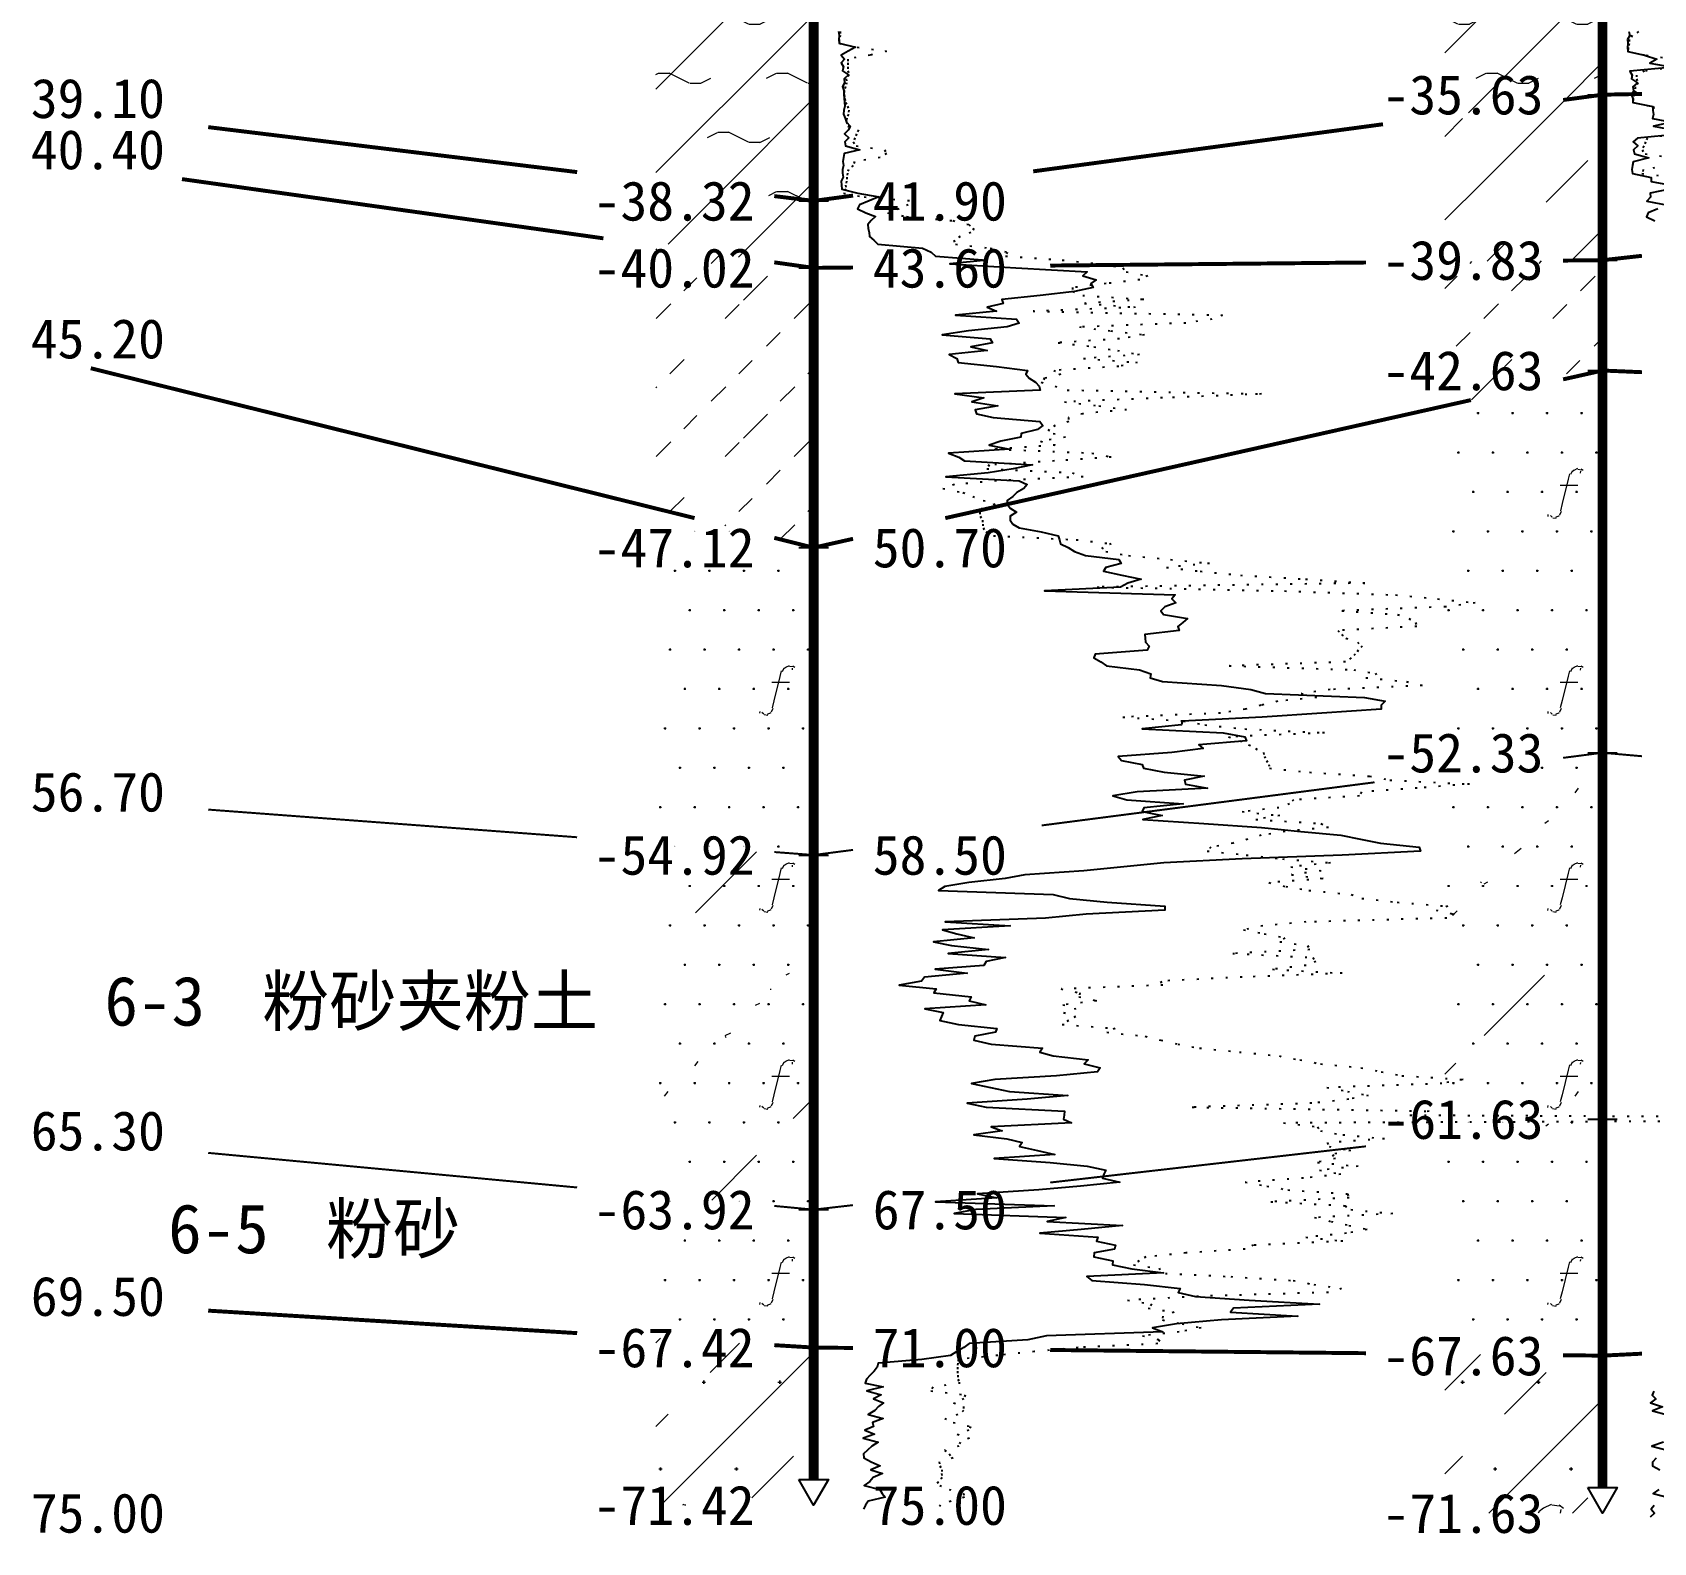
# Model space of a CAD drawing. Extents: x -37 to 3540, y -1485 to 297.
# Drawn here: x 1160.7 to 1242.9, y -1418.3 to -1341.7 of the extents above; entities that cross this region are included whole.
import ezdxf
from ezdxf.enums import TextEntityAlignment as Align

# ---------------------------------------------------------------- set-up
doc = ezdxf.new("R2010")
doc.units = 0
doc.linetypes.add('DOT', pattern=[6.35, 0, -6.35])
for name, color, linetype in [('CURVE', 200, 'CONTINUOUS'), ('HOLE', 41, 'CONTINUOUS'), ('STRATUM', 241, 'CONTINUOUS')]:
    doc.layers.add(name, color=color, linetype=linetype)
doc.layers.add('HATCH', color=7, linetype='CONTINUOUS', lineweight=13)
doc.styles.add('ST', font='')
doc.styles.get('ST').set_extended_font_data('SimSun')
pattern_1 = [(45, (818.5277, -1485), (-2.12132, 2.12132), [10, 0]), (26.565, (819.6018, -1485.2536), (5.999823, 5.999812), [0.567, -12.849]), (0, (819.035, -1485.2536), (0, 6), [0.567, -5.433]), (26.565, (816.9464, -1485), (5.999823, 5.999812), [0.567, -12.849]), (0, (817.4535, -1484.7464), (0, 6), [0.567, -5.433]), (153.435, (819.0348, -1485.2536), (-5.999818, -5e-06), [1.134, -12.2826]), (26.565, (822.6018, -1482.2536), (5.999823, 5.999812), [0.567, -12.849]), (0, (822.035, -1482.2536), (0, 6), [0.567, -5.433]), (26.565, (819.9464, -1482), (5.999823, 5.999812), [0.567, -12.849]), (0, (820.4535, -1481.7464), (0, 6), [0.567, -5.433]), (153.435, (822.0348, -1482.2536), (-5.999818, -5e-06), [1.134, -12.2826])]
pattern_2 = [(45, (818.5277, -1485), (-4.24264, 4.24264), [10, 0]), (45, (819.5887, -1488.182), (-2.12132, 6.36396), [3, -3])]
pattern_3 = [(45, (818.5277, -1485), (-6e-07, 6.99998), [0.9473, -8.9522]), (45, (819.9277, -1483.6), (-6e-07, 6.99998), [0.9869, -8.9126]), (45, (821.3277, -1482.2), (-6e-07, 6.99998), [1.06018, -8.83931]), (45, (822.7277, -1480.8), (-6e-07, 6.99998), [0.94918, -8.95032]), (45, (824.1277, -1479.4), (-6e-07, 6.99998), [1.0365, -8.86299]), (45, (822.0277, -1485), (-6e-07, 6.99998), [1.01335, -8.88615]), (45, (823.4277, -1483.6), (-6e-07, 6.99998), [1.07896, -12.12037]), (45, (824.8277, -1482.2), (-6e-07, 6.99998), [0.99882, -8.90067]), (45, (819.2277, -1480.8), (-4e-07, 6.99998), [1.05533, -8.84416]), (45, (820.6277, -1479.4), (-4e-07, 6.99998), [1.0365, -8.86299])]
pattern_4 = [(82.875, (817.693, -1486.206), (0.0003693, 10.0001764), [0.08929, -80.53371]), (143.13, (817.794, -1486.2818), (-29.999964, 20.000054), [0.12627, -49.87373]), (172.875, (817.9713, -1486.304), (-70.0002457, 9.9996603), [0.17857, -80.44443]), (206.565, (818.1497, -1486.2147), (-9.999705, -9.999687), [0.19954, -22.16046]), (243.435, (818.239, -1486.0363), (9e-06, -9.999696), [0.19954, -22.16146]), (255.964, (818.3282, -1485.679), (-0.0002, -9.999501), [0.36813, -40.86287]), (255.964, (818.6383, -1484.439), (-0.0002, -9.999501), [1.27838, -39.95262]), (255.964, (818.7068, -1484.165), (-0.0002, -9.999501), [0.28235, -40.94865]), (216.87, (818.897, -1483.9108), (-9.999982, -10.000018), [0.12627, -49.87373]), (243.435, (818.796, -1483.9865), (9e-06, -9.999696), [0.19954, -22.16146]), (206.565, (819.0755, -1483.8215), (-9.999705, -9.999687), [0.19954, -22.16046]), (172.875, (819.2527, -1483.8437), (-70.0002457, 9.9996603), [0.17857, -80.44443]), (143.13, (819.3537, -1483.9194), (-29.999964, 20.000054), [0.12627, -49.87373]), (82.875, (819.3426, -1484.008), (0.0003693, 10.0001764), [0.08929, -80.53371]), (0, (818.198, -1484.66), (0, 10), [0.89286, -9.10714]), (0, (818.5527, -1485), (1, 2), [0, -1.75]), (0, (818.5277, -1484.975), (1, 2), [0, -1.75]), (0, (818.5277, -1485), (1, 2), [0, -1.75]), (0, (818.5027, -1485), (1, 2), [0, -1.75]), (0, (818.5277, -1485.025), (1, 2), [0, -1.75])]
pattern_5 = [(45, (818.528, -1485), (-2e-06, 15.39996), [4.3383, -17.4406]), (45, (824.716, -1478.777), (-2e-06, 15.39996), [4.3861, -17.3928]), (45, (829.676, -1473.819), (-2e-06, 15.39996), [3.98994, -17.78894]), (26.565, (818.528, -1477.3), (15.4, 15.4), [0.2123, -34.22315]), (36.8699, (820.0677, -1475.76), (15.4, 15.4), [0.43504, -76.56496]), (315, (826.228, -1469.653), (15.39996, 3e-06), [0.0727, -21.70617]), (26.565, (826.228, -1485), (15.4, 15.4), [0.31845, -34.117]), (26.565, (827.768, -1483.46), (15.4, 15.4), [0.2316, -34.20383]), (90, (828.538, -1482.69), (-15.4, -1e-06), [0.0633, -15.3367]), (26.565, (829.308, -1481.92), (15.4, 15.4), [0.2002, -68.6707]), (36.8699, (830.8477, -1480.38), (15.4, 15.4), [0.2435, -76.7565]), (45, (832.388, -1478.84), (-5e-07, 15.39996), [0.24005, -21.53884]), (315, (833.739, -1477.195), (15.39996, 3e-06), [0.0727, -21.70617]), (36.8699, (821.6077, -1474.22), (15.4, 15.4), [0.22493, -76.77507]), (53.1301, (823.1477, -1472.68), (30.8, 46.2), [0.29564, -76.70436]), (53.1301, (824.6877, -1471.14), (30.8, 46.2), [0.27774, -76.72226])]
pattern_6 = [(82.875, (816.6915, -1487.6533), (0.000812, 22.000388), [0.1964, -177.1742]), (143.13, (816.9138, -1487.82), (-65.99992, 44.00012), [0.2778, -109.7222]), (172.875, (817.3036, -1487.8687), (-154.00054, 21.999253), [0.39285, -176.97775]), (206.565, (817.696, -1487.672), (-21.99935, -21.99931), [0.439, -48.753]), (243.435, (817.893, -1487.28), (2e-05, -21.99933), [0.439, -48.7552]), (255.964, (818.089, -1486.494), (-0.00044, -21.9989), [0.8099, -89.8983]), (255.964, (818.771, -1483.7656), (-0.00044, -21.9989), [2.8124, -87.8958]), (255.964, (818.9217, -1483.163), (-0.00044, -21.9989), [0.6212, -90.087]), (216.87, (819.3402, -1482.6037), (-21.99996, -22.00004), [0.2778, -109.7222]), (243.435, (819.118, -1482.77), (2e-05, -21.99933), [0.439, -48.7552]), (206.565, (819.733, -1482.407), (-21.99935, -21.99931), [0.439, -48.753]), (172.875, (820.1227, -1482.456), (-154.00054, 21.999253), [0.39285, -176.97775]), (143.13, (820.345, -1482.6228), (-65.99992, 44.00012), [0.2778, -109.7222]), (82.875, (820.3206, -1482.8177), (0.000812, 22.000388), [0.1964, -177.1742]), (0, (817.802, -1484.252), (0, 22), [1.9643, -20.0357]), (0, (818.5827, -1485), (2.2, 4.4), [0, -3.85]), (0, (818.5277, -1484.945), (2.2, 4.4), [0, -3.85]), (0, (818.5277, -1485), (2.2, 4.4), [0, -3.85]), (0, (818.4727, -1485), (2.2, 4.4), [0, -3.85]), (0, (818.5277, -1485.055), (2.2, 4.4), [0, -3.85])]

msp = doc.modelspace()

# ---------------------------------------------------------------- hatches: boundary and pattern name
at = {"layer": 'HATCH'}
h = msp.add_hatch(dxfattribs=at)
h.set_pattern_fill('YNNT', color=251, style=0)
h.set_pattern_definition(pattern_1)
h.paths.add_polyline_path([(1240.352, -1331.834), (1232.352, -1333.311), (1232.352, -1345.911), (1240.352, -1344.834)])
h.paths.add_polyline_path([(1228.282, -1346.323), (1237.84, -1346.323), (1237.84, -1343.39), (1228.282, -1343.39)], flags=9)
h.paths.add_polyline_path([(1228.282, -1333.323), (1237.84, -1333.323), (1237.84, -1330.39), (1228.282, -1330.39)], flags=9)
h = msp.add_hatch(dxfattribs=at)
h.set_pattern_fill('YNNT', color=251, style=0)
h.set_pattern_definition(pattern_1)
h.paths.add_polyline_path([(1200.326, -1339.224), (1192.326, -1338.174), (1192.326, -1349.249), (1200.326, -1350.224)])
h.paths.add_polyline_path([(1188.256, -1351.713), (1197.815, -1351.713), (1197.815, -1348.78), (1188.256, -1348.78)], flags=9)
h.paths.add_polyline_path([(1188.256, -1340.713), (1197.815, -1340.713), (1197.815, -1337.78), (1188.256, -1337.78)], flags=9)
h = msp.add_hatch(dxfattribs=at)
h.set_pattern_fill('FZNT', color=32, style=0)
h.set_pattern_definition(pattern_2)
h.paths.add_polyline_path([(1240.352, -1344.834), (1232.352, -1345.911), (1232.352, -1353.312), (1240.352, -1353.234)])
h.paths.add_polyline_path([(1228.282, -1354.723), (1237.84, -1354.723), (1237.84, -1351.79), (1228.282, -1351.79)], flags=9)
h.paths.add_polyline_path([(1228.282, -1346.323), (1237.84, -1346.323), (1237.84, -1343.39), (1228.282, -1343.39)], flags=9)
h = msp.add_hatch(dxfattribs=at)
h.set_pattern_fill('FZNT', color=32, style=0)
h.set_pattern_definition(pattern_2)
h.paths.add_polyline_path([(1200.326, -1350.224), (1192.326, -1349.249), (1192.326, -1352.499), (1200.326, -1353.624)])
h.paths.add_polyline_path([(1188.256, -1355.113), (1197.815, -1355.113), (1197.815, -1352.18), (1188.256, -1352.18)], flags=9)
h.paths.add_polyline_path([(1188.256, -1351.713), (1197.815, -1351.713), (1197.815, -1348.78), (1188.256, -1348.78)], flags=9)
h = msp.add_hatch(dxfattribs=at)
h.set_pattern_fill('NZFT', color=52, style=0)
h.set_pattern_definition(pattern_3)
h.paths.add_polyline_path([(1200.326, -1353.624), (1192.326, -1352.499), (1192.326, -1365.838), (1200.326, -1367.824)])
h.paths.add_polyline_path([(1188.259, -1369.31), (1197.812, -1369.31), (1197.812, -1366.394), (1188.259, -1366.394)], flags=9)
h.paths.add_polyline_path([(1188.256, -1355.113), (1197.815, -1355.113), (1197.815, -1352.18), (1188.256, -1352.18)], flags=9)
h = msp.add_hatch(dxfattribs=at)
h.set_pattern_fill('NZFT', color=52, style=0)
h.set_pattern_definition(pattern_3)
h.paths.add_polyline_path([(1240.352, -1353.234), (1232.352, -1353.312), (1232.352, -1360.631), (1240.352, -1358.834)])
h.paths.add_polyline_path([(1228.282, -1360.323), (1237.84, -1360.323), (1237.84, -1357.39), (1228.282, -1357.39)], flags=9)
h.paths.add_polyline_path([(1228.282, -1354.723), (1237.84, -1354.723), (1237.84, -1351.79), (1228.282, -1351.79)], flags=9)
h = msp.add_hatch(dxfattribs=at)
h.set_pattern_fill('FS', color=142, style=0)
h.set_pattern_definition(pattern_4)
h.paths.add_polyline_path([(1240.352, -1358.834), (1232.352, -1360.631), (1232.352, -1379.271), (1240.352, -1378.234)])
h.paths.add_polyline_path([(1228.282, -1379.723), (1237.84, -1379.723), (1237.84, -1376.79), (1228.282, -1376.79)], flags=9)
h.paths.add_polyline_path([(1228.282, -1360.323), (1237.84, -1360.323), (1237.84, -1357.39), (1228.282, -1357.39)], flags=9)
h = msp.add_hatch(dxfattribs=at)
h.set_pattern_fill('FS', color=142, style=0)
h.set_pattern_definition(pattern_4)
h.paths.add_polyline_path([(1200.326, -1367.824), (1192.326, -1365.838), (1192.326, -1382.824), (1200.326, -1383.424)])
h.paths.add_polyline_path([(1188.256, -1384.913), (1197.815, -1384.913), (1197.815, -1381.98), (1188.256, -1381.98)], flags=9)
h.paths.add_polyline_path([(1188.259, -1369.31), (1197.812, -1369.31), (1197.812, -1366.394), (1188.259, -1366.394)], flags=9)
h = msp.add_hatch(dxfattribs=at)
h.set_pattern_fill('FS', color=142, style=0)
h.set_pattern_definition(pattern_4)
h.paths.add_polyline_path([(1240.352, -1378.234), (1232.352, -1379.271), (1232.352, -1397.751), (1240.352, -1396.834)])
h.paths.add_polyline_path([(1228.282, -1398.323), (1237.84, -1398.323), (1237.84, -1395.39), (1228.282, -1395.39)], flags=9)
h.paths.add_polyline_path([(1228.282, -1379.723), (1237.84, -1379.723), (1237.84, -1376.79), (1228.282, -1376.79)], flags=9)
h = msp.add_hatch(dxfattribs=at)
h.set_pattern_fill('SZFT', color=142, scale=2.2, style=0)
h.set_pattern_definition(pattern_5)
h.paths.add_polyline_path([(1240.352, -1378.234), (1232.352, -1379.271), (1232.352, -1397.751), (1240.352, -1396.834)])
h.paths.add_polyline_path([(1228.282, -1398.323), (1237.84, -1398.323), (1237.84, -1395.39), (1228.282, -1395.39)], flags=9)
h.paths.add_polyline_path([(1228.282, -1379.723), (1237.84, -1379.723), (1237.84, -1376.79), (1228.282, -1376.79)], flags=9)
h = msp.add_hatch(dxfattribs=at)
h.set_pattern_fill('FS', color=142, style=0)
h.set_pattern_definition(pattern_4)
h.paths.add_polyline_path([(1200.326, -1383.424), (1192.326, -1382.824), (1192.326, -1400.674), (1200.326, -1401.424)])
h.paths.add_polyline_path([(1188.256, -1402.913), (1197.815, -1402.913), (1197.815, -1399.98), (1188.256, -1399.98)], flags=9)
h.paths.add_polyline_path([(1188.256, -1384.913), (1197.815, -1384.913), (1197.815, -1381.98), (1188.256, -1381.98)], flags=9)
h = msp.add_hatch(dxfattribs=at)
h.set_pattern_fill('SZFT', color=142, scale=2.2, style=0)
h.set_pattern_definition(pattern_5)
h.paths.add_polyline_path([(1200.326, -1383.424), (1192.326, -1382.824), (1192.326, -1400.674), (1200.326, -1401.424)])
h.paths.add_polyline_path([(1188.256, -1402.913), (1197.815, -1402.913), (1197.815, -1399.98), (1188.256, -1399.98)], flags=9)
h.paths.add_polyline_path([(1188.256, -1384.913), (1197.815, -1384.913), (1197.815, -1381.98), (1188.256, -1381.98)], flags=9)
h = msp.add_hatch(dxfattribs=at)
h.set_pattern_fill('FS', color=142, style=0)
h.set_pattern_definition(pattern_4)
h.paths.add_polyline_path([(1240.352, -1396.834), (1232.352, -1397.751), (1232.352, -1408.752), (1240.352, -1408.834)])
h.paths.add_polyline_path([(1228.282, -1410.323), (1237.84, -1410.323), (1237.84, -1407.39), (1228.282, -1407.39)], flags=9)
h.paths.add_polyline_path([(1228.282, -1398.323), (1237.84, -1398.323), (1237.84, -1395.39), (1228.282, -1395.39)], flags=9)
h = msp.add_hatch(dxfattribs=at)
h.set_pattern_fill('FS', color=142, style=0)
h.set_pattern_definition(pattern_4)
h.paths.add_polyline_path([(1200.326, -1401.424), (1192.326, -1400.674), (1192.326, -1407.936), (1200.326, -1408.424)])
h.paths.add_polyline_path([(1188.256, -1409.913), (1197.815, -1409.913), (1197.815, -1406.98), (1188.256, -1406.98)], flags=9)
h.paths.add_polyline_path([(1188.256, -1402.913), (1197.815, -1402.913), (1197.815, -1399.98), (1188.256, -1399.98)], flags=9)
h = msp.add_hatch(dxfattribs=at)
h.set_pattern_fill('FZNT', color=32, style=0)
h.set_pattern_definition(pattern_2)
h.paths.add_polyline_path([(1200.326, -1408.424), (1192.326, -1407.936), (1192.326, -1416.424), (1200.326, -1416.424), (1199.576, -1415.125), (1200.326, -1415.125)])
h.paths.add_polyline_path([(1188.259, -1417.91), (1197.812, -1417.91), (1197.812, -1414.994), (1188.259, -1414.994)], flags=9)
h.paths.add_polyline_path([(1188.256, -1409.913), (1197.815, -1409.913), (1197.815, -1406.98), (1188.256, -1406.98)], flags=9)
h = msp.add_hatch(dxfattribs=at)
h.set_pattern_fill('FS', color=32, scale=2.2, style=0)
h.set_pattern_definition(pattern_6)
h.paths.add_polyline_path([(1200.326, -1408.424), (1192.326, -1407.936), (1192.326, -1416.424), (1200.326, -1416.424), (1199.576, -1415.125), (1200.326, -1415.125)])
h.paths.add_polyline_path([(1188.259, -1417.91), (1197.812, -1417.91), (1197.812, -1414.994), (1188.259, -1414.994)], flags=9)
h.paths.add_polyline_path([(1188.256, -1409.913), (1197.815, -1409.913), (1197.815, -1406.98), (1188.256, -1406.98)], flags=9)
h = msp.add_hatch(dxfattribs=at)
h.set_pattern_fill('FZNT', color=32, style=0)
h.set_pattern_definition(pattern_2)
h.paths.add_polyline_path([(1240.352, -1408.834), (1232.352, -1408.752), (1232.352, -1416.834), (1240.352, -1416.834), (1239.602, -1415.535), (1240.352, -1415.535)])
h.paths.add_polyline_path([(1228.282, -1418.323), (1237.84, -1418.323), (1237.84, -1415.39), (1228.282, -1415.39)], flags=9)
h.paths.add_polyline_path([(1228.282, -1410.323), (1237.84, -1410.323), (1237.84, -1407.39), (1228.282, -1407.39)], flags=9)
h = msp.add_hatch(dxfattribs=at)
h.set_pattern_fill('FS', color=32, scale=2.2, style=0)
h.set_pattern_definition(pattern_6)
h.paths.add_polyline_path([(1240.352, -1408.834), (1232.352, -1408.752), (1232.352, -1416.834), (1240.352, -1416.834), (1239.602, -1415.535), (1240.352, -1415.535)])
h.paths.add_polyline_path([(1228.282, -1418.323), (1237.84, -1418.323), (1237.84, -1415.39), (1228.282, -1415.39)], flags=9)
h.paths.add_polyline_path([(1228.282, -1410.323), (1237.84, -1410.323), (1237.84, -1407.39), (1228.282, -1407.39)], flags=9)

# ---------------------------------------------------------------- linework, layer by layer
at = {"layer": 'CURVE', "color": 30, "linetype": 'Continuous'}
for points in [[(1201.586, -1341.624), (1201.616, -1341.824), (1201.596, -1342.024), (1201.616, -1342.224), (1202.456, -1342.424), (1202.076, -1342.624), (1201.726, -1342.824), (1201.896, -1343.024), (1201.716, -1343.224), (1201.836, -1343.424), (1201.796, -1343.624), (1202.096, -1343.824), (1201.866, -1344.024), (1201.896, -1344.224), (1201.796, -1344.424), (1201.856, -1344.624), (1201.856, -1344.824), (1201.876, -1345.024), (1201.886, -1345.224), (1201.906, -1345.424), (1201.856, -1345.624), (1201.846, -1345.824), (1201.916, -1346.024), (1201.986, -1346.224), (1202.186, -1346.424), (1202.096, -1346.624), (1201.886, -1346.824), (1202.116, -1347.024), (1201.906, -1347.224), (1201.946, -1347.424), (1202.676, -1347.624), (1201.876, -1347.824), (1201.846, -1348.024), (1201.806, -1348.224), (1201.846, -1348.424), (1201.796, -1348.624), (1201.786, -1348.824), (1201.816, -1349.024), (1201.726, -1349.224), (1201.746, -1349.424), (1201.756, -1349.624), (1202.566, -1349.824), (1203.636, -1350.024), (1203.136, -1350.224), (1202.646, -1350.424), (1202.556, -1350.624), (1202.976, -1350.824), (1203.466, -1351.024), (1203.246, -1351.224), (1203.076, -1351.424), (1203.096, -1351.624), (1203.146, -1351.824), (1203.166, -1352.024), (1203.376, -1352.224), (1203.586, -1352.424), (1205.856, -1352.624), (1206.286, -1352.824), (1206.506, -1353.024), (1209.106, -1353.224), (1207.236, -1353.424), (1210.576, -1353.624), (1214.196, -1353.824), (1213.976, -1354.024), (1214.666, -1354.224), (1214.386, -1354.424), (1214.516, -1354.624), (1213.566, -1354.824), (1211.816, -1355.024), (1209.866, -1355.224), (1209.946, -1355.424), (1209.136, -1355.624), (1209.606, -1355.824), (1207.516, -1356.024), (1210.616, -1356.224), (1210.746, -1356.424), (1210.146, -1356.624), (1208.186, -1356.824), (1206.846, -1357.024), (1209.286, -1357.224), (1209.396, -1357.424), (1208.306, -1357.624), (1209.136, -1357.824), (1207.196, -1358.024), (1207.586, -1358.224), (1207.656, -1358.424), (1209.596, -1358.624), (1211.176, -1358.824), (1211.086, -1359.024), (1211.266, -1359.224), (1211.586, -1359.424), (1211.776, -1359.624), (1211.816, -1359.824), (1207.486, -1360.024), (1208.966, -1360.224), (1208.346, -1360.424), (1209.676, -1360.624), (1208.526, -1360.824), (1208.586, -1361.024), (1209.426, -1361.224), (1211.796, -1361.424), (1211.946, -1361.624), (1211.686, -1361.824), (1210.856, -1362.024), (1210.846, -1362.224), (1209.826, -1362.424), (1209.226, -1362.624), (1210.256, -1362.824), (1207.166, -1363.024), (1207.686, -1363.224), (1207.976, -1363.424), (1211.426, -1363.624), (1210.456, -1363.824), (1209.186, -1364.024), (1207.036, -1364.224), (1210.756, -1364.424), (1211.166, -1364.624), (1210.996, -1364.824), (1210.636, -1365.024), (1210.436, -1365.224), (1210.136, -1365.424), (1210.136, -1365.624), (1210.296, -1365.824), (1210.626, -1366.024), (1210.296, -1366.224), (1210.296, -1366.424), (1210.436, -1366.624), (1210.746, -1366.824), (1211.876, -1367.024), (1212.726, -1367.224), (1212.796, -1367.424), (1212.856, -1367.624), (1213.246, -1367.824), (1213.566, -1368.024), (1214.126, -1368.224), (1215.806, -1368.424), (1215.926, -1368.624), (1215.146, -1368.824), (1215.036, -1369.024), (1215.966, -1369.224), (1216.936, -1369.424), (1216.266, -1369.624), (1215.896, -1369.824), (1212.046, -1370.024), (1218.676, -1370.224), (1218.506, -1370.424), (1218.696, -1370.624), (1218.136, -1370.824), (1217.936, -1371.024), (1218.076, -1371.224), (1219.296, -1371.424), (1219.056, -1371.624), (1218.796, -1371.824), (1218.866, -1372.024), (1217.126, -1372.224), (1217.146, -1372.424), (1217.166, -1372.624), (1217.356, -1372.824), (1217.256, -1373.024), (1214.616, -1373.224), (1214.546, -1373.424), (1214.896, -1373.624), (1215.176, -1373.824), (1216.866, -1374.024), (1217.426, -1374.224), (1217.396, -1374.424), (1218.026, -1374.624), (1221.016, -1374.824), (1222.516, -1375.024), (1223.246, -1375.224), (1228.276, -1375.424), (1229.326, -1375.624), (1229.116, -1375.824), (1229.116, -1376.024), (1226.116, -1376.224), (1223.086, -1376.424), (1219.026, -1376.624), (1218.996, -1376.824), (1216.996, -1377.024), (1221.096, -1377.224), (1222.196, -1377.424), (1222.286, -1377.624), (1219.876, -1377.824), (1220.096, -1378.024), (1218.506, -1378.224), (1215.776, -1378.424), (1215.946, -1378.624), (1216.996, -1378.824), (1217.056, -1379.024), (1218.116, -1379.224), (1220.136, -1379.424), (1219.146, -1379.624), (1219.186, -1379.824), (1220.316, -1380.024), (1216.746, -1380.224), (1215.506, -1380.424), (1216.216, -1380.624), (1219.076, -1380.824), (1217.086, -1381.024), (1216.996, -1381.224), (1218.006, -1381.424), (1217.036, -1381.624), (1220.116, -1381.824), (1223.046, -1382.024), (1225.046, -1382.224), (1227.066, -1382.424), (1228.076, -1382.624), (1229.086, -1382.824), (1231.046, -1383.024), (1231.116, -1383.224), (1227.136, -1383.424), (1222.076, -1383.624), (1218.086, -1383.824), (1216.056, -1384.024), (1214.036, -1384.224), (1211.036, -1384.424), (1210.046, -1384.624), (1208.196, -1384.824), (1206.986, -1385.024), (1206.666, -1385.224), (1212.476, -1385.424), (1213.306, -1385.624), (1215.216, -1385.824), (1218.146, -1386.024), (1218.146, -1386.224), (1214.156, -1386.424), (1212.096, -1386.624), (1207.006, -1386.824), (1210.296, -1387.024), (1206.866, -1387.224), (1207.596, -1387.424), (1208.466, -1387.624), (1206.406, -1387.824), (1207.316, -1388.024), (1209.196, -1388.224), (1207.146, -1388.424), (1210.066, -1388.624), (1209.076, -1388.824), (1208.956, -1389.024), (1206.486, -1389.224), (1208.116, -1389.424), (1205.946, -1389.624), (1205.796, -1389.824), (1204.666, -1390.024), (1206.546, -1390.224), (1206.426, -1390.424), (1208.316, -1390.624), (1208.216, -1390.824), (1209.056, -1391.024), (1205.966, -1391.224), (1206.896, -1391.424), (1206.816, -1391.624), (1206.736, -1391.824), (1207.676, -1392.024), (1209.616, -1392.224), (1209.556, -1392.424), (1208.506, -1392.624), (1208.446, -1392.824), (1209.336, -1393.024), (1211.936, -1393.224), (1211.806, -1393.424), (1212.486, -1393.624), (1214.246, -1393.824), (1214.046, -1394.024), (1214.866, -1394.224), (1214.726, -1394.424), (1212.646, -1394.624), (1209.516, -1394.824), (1208.336, -1395.024), (1209.306, -1395.224), (1210.256, -1395.424), (1213.226, -1395.624), (1211.166, -1395.824), (1208.116, -1396.024), (1209.086, -1396.224), (1213.056, -1396.424), (1213.036, -1396.624), (1213.006, -1396.824), (1213.406, -1397.024), (1209.336, -1397.224), (1209.896, -1397.424), (1208.446, -1397.624), (1210.126, -1397.824), (1210.906, -1398.024), (1210.776, -1398.224), (1211.676, -1398.424), (1212.566, -1398.624), (1209.486, -1398.824), (1212.326, -1399.024), (1214.196, -1399.224), (1215.146, -1399.424), (1215.056, -1399.624), (1214.976, -1399.824), (1215.856, -1400.024), (1213.866, -1400.224), (1211.756, -1400.424), (1208.646, -1400.624), (1209.626, -1400.824), (1206.516, -1401.024), (1212.526, -1401.224), (1208.546, -1401.424), (1207.456, -1401.624), (1213.116, -1401.824), (1212.166, -1402.024), (1215.996, -1402.224), (1213.896, -1402.424), (1211.806, -1402.624), (1214.746, -1402.824), (1214.676, -1403.024), (1215.636, -1403.224), (1215.586, -1403.424), (1214.556, -1403.624), (1214.536, -1403.824), (1215.506, -1404.024), (1215.486, -1404.224), (1216.466, -1404.424), (1218.076, -1404.624), (1214.186, -1404.824), (1214.446, -1405.024), (1217.116, -1405.224), (1218.916, -1405.424), (1218.826, -1405.624), (1219.696, -1405.824), (1222.416, -1406.024), (1225.986, -1406.224), (1221.626, -1406.424), (1221.476, -1406.624), (1224.896, -1406.824), (1221.016, -1407.024), (1218.736, -1407.224), (1217.526, -1407.424), (1218.036, -1407.624), (1212.146, -1407.824), (1211.196, -1408.024), (1208.216, -1408.224), (1207.946, -1408.424), (1207.586, -1408.624), (1207.266, -1408.824), (1205.806, -1409.024), (1203.596, -1409.224), (1203.556, -1409.424), (1203.396, -1409.624), (1203.196, -1409.824), (1203.006, -1410.024), (1202.936, -1410.224), (1203.846, -1410.424), (1203.026, -1410.624), (1203.756, -1410.824), (1203.366, -1411.024), (1203.866, -1411.224), (1203.616, -1411.424), (1203.426, -1411.624), (1203.096, -1411.824), (1203.856, -1412.024), (1203.316, -1412.224), (1203.356, -1412.424), (1202.926, -1412.624), (1203.416, -1412.824), (1202.836, -1413.024), (1203.606, -1413.224), (1203.276, -1413.424), (1203.056, -1413.624), (1202.856, -1413.824), (1202.866, -1414.024), (1203.236, -1414.224), (1203.696, -1414.424), (1203.226, -1414.624), (1203.816, -1414.824), (1203.346, -1415.024), (1203.176, -1415.224), (1202.896, -1415.424), (1203.676, -1415.624), (1203.806, -1415.824), (1203.946, -1416.024), (1203.096, -1416.224), (1202.956, -1416.424), (1202.856, -1416.624)], [(1241.692, -1341.634), (1241.742, -1341.834), (1241.612, -1342.034), (1241.642, -1342.234), (1241.622, -1342.434), (1241.642, -1342.634), (1242.482, -1342.834), (1243.102, -1343.034), (1242.752, -1343.234), (1243.922, -1343.434), (1241.742, -1343.634), (1241.862, -1343.834), (1241.822, -1344.034), (1242.122, -1344.234), (1241.892, -1344.434), (1241.922, -1344.634), (1241.822, -1344.834), (1241.882, -1345.034), (1241.882, -1345.234), (1242.902, -1345.434), (1242.912, -1345.634), (1242.932, -1345.834), (1242.882, -1346.034), (1243.872, -1346.234), (1242.942, -1346.434), (1244.012, -1346.634)], [(1244.212, -1346.834), (1242.122, -1347.034), (1241.912, -1347.234), (1242.142, -1347.434), (1241.932, -1347.634), (1241.972, -1347.834), (1242.702, -1348.034), (1241.902, -1348.234), (1241.872, -1348.434), (1241.832, -1348.634), (1241.872, -1348.834), (1242.822, -1349.034), (1242.812, -1349.234), (1243.842, -1349.434)], [(1243.752, -1349.634), (1242.772, -1349.834), (1242.782, -1350.034), (1242.592, -1350.234), (1243.662, -1350.434)], [(1243.162, -1350.634), (1242.672, -1350.834), (1242.582, -1351.034), (1243.002, -1351.234)], [(1242.962, -1410.634), (1242.872, -1410.834), (1243.052, -1411.034), (1242.782, -1411.234), (1243.392, -1411.434), (1242.892, -1411.634), (1243.642, -1411.834)], [(1243.442, -1413.234), (1242.862, -1413.434), (1243.632, -1413.634)], [(1243.082, -1414.034), (1242.882, -1414.234), (1242.892, -1414.434), (1243.262, -1414.634)], [(1242.972, -1416.434), (1242.822, -1416.634), (1242.982, -1416.834), (1242.772, -1417.034)], [(1243.202, -1415.634), (1242.922, -1415.834), (1243.702, -1416.034)]]:
    msp.add_lwpolyline(points, dxfattribs=at)
at = {"layer": 'CURVE', "color": 100, "linetype": 'DOT', "ltscale": 0.1}
for points in [[(1201.676, -1341.624), (1201.676, -1341.824), (1201.626, -1342.024), (1201.616, -1342.224), (1202.536, -1342.424), (1204.026, -1342.624), (1203.196, -1342.824), (1202.056, -1343.024), (1202.056, -1343.224), (1202.056, -1343.424), (1202.056, -1343.624), (1202.126, -1343.824), (1201.976, -1344.024), (1201.996, -1344.224), (1201.936, -1344.424), (1201.876, -1344.624), (1201.876, -1344.824), (1201.906, -1345.024), (1201.946, -1345.224), (1202.046, -1345.424), (1202.116, -1345.624), (1202.086, -1345.824), (1202.006, -1346.024), (1201.986, -1346.224), (1202.066, -1346.424), (1202.596, -1346.624), (1202.506, -1346.824), (1202.416, -1347.024), (1202.336, -1347.224), (1202.486, -1347.424), (1203.916, -1347.624), (1204.026, -1347.824), (1203.696, -1348.024), (1202.396, -1348.224), (1202.326, -1348.424), (1202.096, -1348.624), (1202.036, -1348.824), (1202.006, -1349.024), (1201.996, -1349.224), (1201.936, -1349.424), (1201.966, -1349.624), (1201.836, -1349.824), (1202.886, -1350.024), (1205.396, -1350.224), (1205.126, -1350.424), (1204.656, -1350.624), (1204.066, -1350.824), (1205.036, -1351.024), (1207.386, -1351.224), (1208.196, -1351.424), (1208.456, -1351.624), (1208.306, -1351.824), (1207.766, -1352.024), (1207.436, -1352.224), (1207.526, -1352.424), (1209.286, -1352.624), (1210.146, -1352.824), (1210.066, -1353.024), (1212.936, -1353.224), (1214.816, -1353.424), (1216.016, -1353.624), (1216.186, -1353.824), (1217.276, -1354.024), (1216.876, -1354.224), (1215.166, -1354.424), (1213.456, -1354.624), (1213.476, -1354.824), (1213.976, -1355.024), (1217.076, -1355.224), (1214.076, -1355.424), (1216.646, -1355.624), (1211.456, -1355.824), (1221.076, -1356.024), (1220.536, -1356.224), (1219.216, -1356.424), (1213.806, -1356.624), (1215.396, -1356.824), (1217.106, -1357.024), (1215.846, -1357.224), (1212.726, -1357.424), (1214.546, -1357.624), (1215.736, -1357.824), (1216.856, -1358.024), (1214.016, -1358.224), (1216.746, -1358.424), (1215.816, -1358.624), (1212.516, -1358.824), (1212.866, -1359.024), (1212.046, -1359.224), (1211.876, -1359.424), (1212.576, -1359.624), (1213.196, -1359.824), (1223.046, -1360.024), (1218.026, -1360.224), (1213.056, -1360.424), (1214.796, -1360.624), (1216.206, -1360.824), (1213.976, -1361.024), (1213.256, -1361.224), (1213.266, -1361.424), (1212.576, -1361.624), (1212.206, -1361.824), (1212.476, -1362.024), (1213.106, -1362.224), (1211.836, -1362.424), (1212.586, -1362.624), (1209.516, -1362.824), (1214.446, -1363.024), (1215.426, -1363.224), (1212.546, -1363.424), (1209.226, -1363.624), (1209.106, -1363.824), (1213.456, -1364.024), (1214.006, -1364.224), (1209.606, -1364.424), (1207.466, -1364.624), (1206.886, -1364.824), (1207.896, -1365.024), (1208.396, -1365.224), (1208.926, -1365.424), (1209.536, -1365.624), (1208.896, -1365.824), (1208.756, -1366.024), (1208.766, -1366.224), (1208.886, -1366.424), (1208.906, -1366.624), (1208.926, -1366.824), (1209.066, -1367.024), (1209.446, -1367.224), (1213.646, -1367.424), (1215.426, -1367.624), (1214.936, -1367.824), (1215.156, -1368.024), (1216.296, -1368.224), (1218.436, -1368.424), (1220.406, -1368.624), (1218.226, -1368.824), (1219.936, -1369.024), (1221.976, -1369.224), (1225.286, -1369.424), (1228.286, -1369.624), (1214.716, -1369.824), (1224.216, -1370.024), (1229.846, -1370.224), (1231.976, -1370.424), (1233.886, -1370.624), (1232.396, -1370.824), (1227.126, -1371.024), (1229.956, -1371.224), (1230.516, -1371.424), (1230.866, -1371.624), (1230.926, -1371.824), (1226.926, -1372.024), (1227.116, -1372.224), (1227.336, -1372.424), (1227.916, -1372.624), (1228.156, -1372.824), (1227.956, -1373.024), (1227.806, -1373.224), (1227.596, -1373.424), (1227.306, -1373.624), (1221.416, -1373.824), (1227.726, -1374.024), (1228.906, -1374.224), (1228.346, -1374.424), (1230.406, -1374.624), (1231.206, -1374.824), (1226.536, -1375.024), (1225.066, -1375.224), (1225.846, -1375.424), (1223.876, -1375.624), (1223.026, -1375.824), (1222.216, -1376.024), (1220.966, -1376.224), (1216.016, -1376.424), (1219.076, -1376.624), (1220.176, -1376.824), (1222.206, -1377.024), (1226.246, -1377.224), (1221.376, -1377.424), (1221.956, -1377.624), (1222.396, -1377.824), (1222.746, -1378.024), (1223.146, -1378.224), (1223.196, -1378.424), (1223.296, -1378.624), (1223.416, -1378.824), (1223.456, -1379.024), (1225.486, -1379.224), (1228.526, -1379.424), (1229.566, -1379.624), (1233.596, -1379.824), (1230.946, -1380.024), (1228.116, -1380.224), (1228.016, -1380.424), (1224.666, -1380.624), (1224.476, -1380.824), (1223.936, -1381.024), (1222.076, -1381.224), (1223.976, -1381.424), (1222.756, -1381.624), (1226.066, -1381.824), (1226.446, -1382.024), (1224.246, -1382.224), (1223.036, -1382.424), (1222.356, -1382.624), (1221.606, -1382.824), (1220.486, -1383.024), (1220.296, -1383.224), (1222.276, -1383.424), (1224.106, -1383.624), (1226.546, -1383.824), (1224.536, -1384.024), (1226.066, -1384.224), (1224.566, -1384.424), (1226.176, -1384.624), (1223.426, -1384.824), (1224.276, -1385.024), (1225.456, -1385.224), (1227.606, -1385.424), (1228.136, -1385.624), (1229.936, -1385.824), (1232.496, -1386.024), (1231.906, -1386.224), (1232.806, -1386.424), (1232.446, -1386.624), (1225.306, -1386.824), (1223.116, -1387.024), (1222.136, -1387.224), (1223.186, -1387.424), (1224.226, -1387.624), (1223.986, -1387.824), (1225.376, -1388.024), (1225.496, -1388.224), (1221.586, -1388.424), (1225.656, -1388.624), (1225.806, -1388.824), (1225.316, -1389.024), (1223.606, -1389.224), (1227.136, -1389.424), (1222.066, -1389.624), (1217.926, -1389.824), (1218.046, -1390.024), (1212.876, -1390.224), (1213.826, -1390.424), (1213.786, -1390.624), (1214.696, -1390.824), (1212.966, -1391.024), (1213.636, -1391.224), (1213.006, -1391.424), (1213.606, -1391.624), (1213.256, -1391.824), (1212.936, -1392.024), (1215.616, -1392.224), (1215.196, -1392.424), (1217.146, -1392.624), (1217.946, -1392.824), (1218.796, -1393.024), (1219.906, -1393.224), (1221.926, -1393.424), (1223.956, -1393.624), (1224.996, -1393.824), (1226.036, -1394.024), (1228.086, -1394.224), (1229.126, -1394.424), (1230.176, -1394.624), (1233.276, -1394.824), (1232.206, -1395.024), (1226.366, -1395.224), (1227.406, -1395.424), (1228.466, -1395.624), (1227.476, -1395.824), (1225.606, -1396.024), (1219.536, -1396.224), (1231.556, -1396.424), (1230.576, -1396.624), (1272.666, -1396.824), (1224.166, -1397.024), (1225.896, -1397.224), (1226.036, -1397.424), (1227.176, -1397.624), (1229.286, -1397.824), (1226.386, -1398.024), (1226.476, -1398.224), (1227.586, -1398.424), (1226.646, -1398.624), (1226.796, -1398.824), (1225.886, -1399.024), (1227.946, -1399.224), (1225.996, -1399.424), (1227.076, -1399.624), (1225.176, -1399.824), (1222.226, -1400.024), (1223.316, -1400.224), (1224.386, -1400.424), (1227.406, -1400.624), (1227.496, -1400.824), (1223.526, -1401.024), (1227.276, -1401.224), (1227.586, -1401.424), (1229.706, -1401.624), (1225.746, -1401.824), (1226.576, -1402.024), (1227.486, -1402.224), (1228.406, -1402.424), (1227.366, -1402.624), (1225.306, -1402.824), (1227.176, -1403.024), (1222.646, -1403.224), (1222.216, -1403.424), (1219.206, -1403.624), (1217.186, -1403.824), (1216.846, -1404.024), (1216.556, -1404.224), (1217.926, -1404.424), (1217.436, -1404.624), (1221.486, -1404.824), (1224.656, -1405.024), (1225.696, -1405.224), (1227.116, -1405.424), (1226.446, -1405.624), (1219.856, -1405.824), (1216.246, -1406.024), (1217.476, -1406.224), (1217.306, -1406.424), (1218.616, -1406.624), (1218.036, -1406.824), (1218.026, -1407.024), (1219.016, -1407.224), (1219.986, -1407.424), (1218.876, -1407.624), (1217.016, -1407.824), (1217.866, -1408.024), (1217.786, -1408.224), (1213.746, -1408.424), (1211.526, -1408.624), (1209.676, -1408.824), (1207.666, -1409.024), (1207.636, -1409.224), (1207.616, -1409.424), (1207.616, -1409.624), (1207.636, -1409.824), (1207.636, -1410.024), (1207.766, -1410.224), (1206.366, -1410.424), (1206.266, -1410.624), (1208.006, -1410.824), (1207.946, -1411.024), (1207.426, -1411.224), (1207.926, -1411.424), (1207.936, -1411.624), (1207.646, -1411.824), (1206.976, -1412.024), (1207.406, -1412.224), (1208.276, -1412.424), (1208.206, -1412.624), (1207.606, -1412.824), (1208.226, -1413.024), (1207.766, -1413.224), (1207.696, -1413.424), (1206.966, -1413.624), (1207.196, -1413.824), (1207.396, -1414.024), (1206.696, -1414.224), (1206.726, -1414.424), (1206.836, -1414.624), (1206.806, -1414.824), (1206.846, -1415.024), (1206.596, -1415.224), (1206.726, -1415.424), (1207.196, -1415.624), (1207.926, -1415.824), (1207.976, -1416.024), (1207.296, -1416.224), (1206.686, -1416.424), (1206.986, -1416.624)], [(1242.172, -1341.634), (1241.862, -1341.834), (1241.702, -1342.034), (1241.702, -1342.234), (1241.652, -1342.434), (1241.642, -1342.634), (1242.562, -1342.834), (1244.052, -1343.034)], [(1244.082, -1343.434), (1242.482, -1343.634), (1242.082, -1343.834), (1242.082, -1344.034), (1242.152, -1344.234), (1242.002, -1344.434), (1242.022, -1344.634), (1241.962, -1344.834), (1241.902, -1345.034), (1241.902, -1345.234), (1242.932, -1345.434), (1242.972, -1345.634)], [(1244.092, -1346.834), (1242.622, -1347.034), (1242.532, -1347.234), (1242.442, -1347.434), (1242.362, -1347.634), (1242.512, -1347.834), (1243.942, -1348.034)], [(1243.722, -1348.434), (1242.422, -1348.634), (1242.352, -1348.834), (1244.122, -1349.034)]]:
    msp.add_lwpolyline(points, dxfattribs=at)
at = {"layer": 'HOLE', "linetype": 'Continuous', "const_width": 0.5}
for points in [[(1200.326, -1266.424), (1200.326, -1415.125)], [(1240.352, -1266.834), (1240.352, -1415.535)]]:
    msp.add_lwpolyline(points, dxfattribs=at)
at = {"layer": 'HOLE', "linetype": 'Continuous'}
for points in [[(1239.602, -1344.834), (1241.102, -1344.834)], [(1199.576, -1350.224), (1201.076, -1350.224)], [(1199.576, -1353.624), (1201.076, -1353.624)], [(1239.602, -1353.234), (1241.102, -1353.234)], [(1239.602, -1358.834), (1241.102, -1358.834)], [(1199.576, -1367.824), (1201.076, -1367.824)], [(1239.602, -1378.234), (1241.102, -1378.234)], [(1199.576, -1383.424), (1201.076, -1383.424)], [(1239.602, -1396.834), (1241.102, -1396.834)], [(1199.576, -1401.424), (1201.076, -1401.424)], [(1199.576, -1408.424), (1201.076, -1408.424)], [(1239.602, -1408.834), (1241.102, -1408.834)]]:
    msp.add_lwpolyline(points, dxfattribs=at)
for points in [[(1199.576, -1415.125), (1201.076, -1415.125), (1200.326, -1416.424)], [(1239.602, -1415.535), (1241.102, -1415.535), (1240.352, -1416.834)]]:
    msp.add_lwpolyline(points, close=True, dxfattribs=at)
at = {"layer": 'STRATUM', "linetype": 'Continuous'}
for points, const_width in [([(1238.352, -1345.103), (1240.352, -1344.834), (1242.352, -1344.795)], 0.2), ([(1169.605, -1346.48), (1178.966, -1347.621), (1188.326, -1348.762)], 0.2), ([(1211.465, -1348.724), (1220.339, -1347.529), (1229.213, -1346.334)], 0.2), ([(1168.275, -1349.118), (1178.966, -1350.621), (1189.657, -1352.124)], 0.2), ([(1198.326, -1349.98), (1200.326, -1350.224), (1202.326, -1349.955)], 0.2), ([(1238.352, -1353.253), (1240.352, -1353.234), (1242.352, -1353.011)], 0.2), ([(1198.326, -1353.343), (1200.326, -1353.624), (1202.326, -1353.605)], 0.2), ([(1212.326, -1353.507), (1220.339, -1353.429), (1228.352, -1353.351)], 0.2), ([(1163.647, -1358.718), (1178.966, -1362.521), (1194.284, -1366.324)], 0.2), ([(1238.352, -1359.283), (1240.352, -1358.834), (1242.352, -1358.918)], 0.2), ([(1207.005, -1366.324), (1220.339, -1363.329), (1233.673, -1360.334)], 0.2), ([(1198.326, -1367.327), (1200.326, -1367.824), (1202.326, -1367.375)], 0.2), ([(1238.352, -1378.493), (1240.352, -1378.234), (1242.352, -1378.41)], 0.1), ([(1211.894, -1381.924), (1220.339, -1380.829), (1228.784, -1379.734)], 0.1), ([(1169.605, -1381.119), (1178.966, -1381.821), (1188.326, -1382.523)], 0.1), ([(1198.326, -1383.274), (1200.326, -1383.424), (1202.326, -1383.165)], 0.1), ([(1212.326, -1400.048), (1220.339, -1399.129), (1228.352, -1398.21)], 0.1), ([(1169.605, -1398.543), (1178.966, -1399.421), (1188.326, -1400.299)], 0.1), ([(1198.326, -1401.236), (1200.326, -1401.424), (1202.326, -1401.195)], 0.1), ([(1169.605, -1406.55), (1178.966, -1407.121), (1188.326, -1407.692)], 0.2), ([(1198.326, -1408.302), (1200.326, -1408.424), (1202.326, -1408.444)], 0.2), ([(1212.326, -1408.547), (1220.339, -1408.629), (1228.352, -1408.711)], 0.2), ([(1238.352, -1408.814), (1240.352, -1408.834), (1242.352, -1408.734)], 0.2)]:
    msp.add_lwpolyline(points, dxfattribs=dict(at, const_width=const_width))

# ---------------------------------------------------------------- texts
at = {"layer": 'HOLE', "style": 'ST'}
for s, p in [('39.10', (1160.605, -1345.018)), ('40.40', (1160.605, -1347.618)), ('41.90', (1203.326, -1350.224)), ('43.60', (1203.326, -1353.624)), ('45.20', (1160.605, -1357.218)), ('50.70', (1203.326, -1367.824)), ('56.70', (1160.605, -1380.218)), ('58.50', (1203.326, -1383.424)), ('65.30', (1160.605, -1397.418)), ('67.50', (1203.326, -1401.424)), ('69.50', (1160.605, -1405.818)), ('71.00', (1203.326, -1408.424)), ('75.00', (1203.326, -1416.424)), ('75.00', (1160.605, -1416.818))]:
    msp.add_text(s, height=2, dxfattribs=at).set_placement(p, align=Align.MIDDLE_LEFT)
for s, p in [('-35.63', (1237.352, -1344.834)), ('-38.32', (1197.326, -1350.224)), ('-39.83', (1237.352, -1353.234)), ('-40.02', (1197.326, -1353.624)), ('-42.63', (1237.352, -1358.834)), ('-47.12', (1197.326, -1367.824)), ('-52.33', (1237.352, -1378.234)), ('-54.92', (1197.326, -1383.424)), ('-61.63', (1237.352, -1396.834)), ('-63.92', (1197.326, -1401.424)), ('-67.42', (1197.326, -1408.424)), ('-67.63', (1237.352, -1408.834)), ('-71.42', (1197.326, -1416.424)), ('-71.63', (1237.352, -1416.834))]:
    msp.add_text(s, height=2, dxfattribs=at).set_placement(p, align=Align.MIDDLE_RIGHT)
at = {"layer": 'STRATUM', "style": 'ST'}
for s, p in [('粉砂夹粉土', (1172.342, -1390.833)), ('6-3', (1164.342, -1390.833)), ('粉砂', (1175.573, -1402.389)), ('6-5', (1167.573, -1402.389))]:
    msp.add_text(s, height=2.5, dxfattribs=at).set_placement(p, align=Align.MIDDLE_LEFT)

doc.saveas('drawing.dxf')
